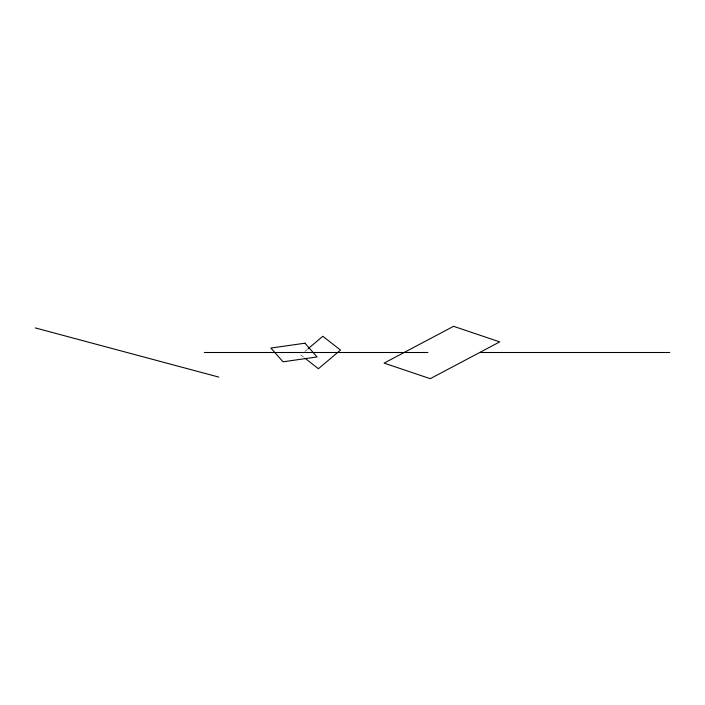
<?xml version="1.0" encoding="UTF-8"?>
<svg xmlns="http://www.w3.org/2000/svg" width="705" height="705" viewBox="0 0 705 705"><rect width="100%" height="100%" fill="white"/><g stroke="black" fill="none" stroke-linecap="round" stroke-linejoin="round"><path stroke-width="0.53" stroke-dasharray="3.52 2.64" d="M304.842 351.478L307.292 349.398M300.753 354.932L304.119 357.558"/><path stroke-width="1.06" d="M308.103 348.711L322.811 336.276L340.489 350.068L318.431 368.724L304.965 358.211M204.3 352.5L427.935 352.5M480.484 352.5L669.75 352.5M35.25 327.913L218.779 377.087M453.562 326.318L384.093 363.11L430.262 378.682L499.73 341.89L453.562 326.318M304.939 343.203L270.879 348.05L283.013 361.797L317.074 356.95L304.939 343.203"/></g></svg>
